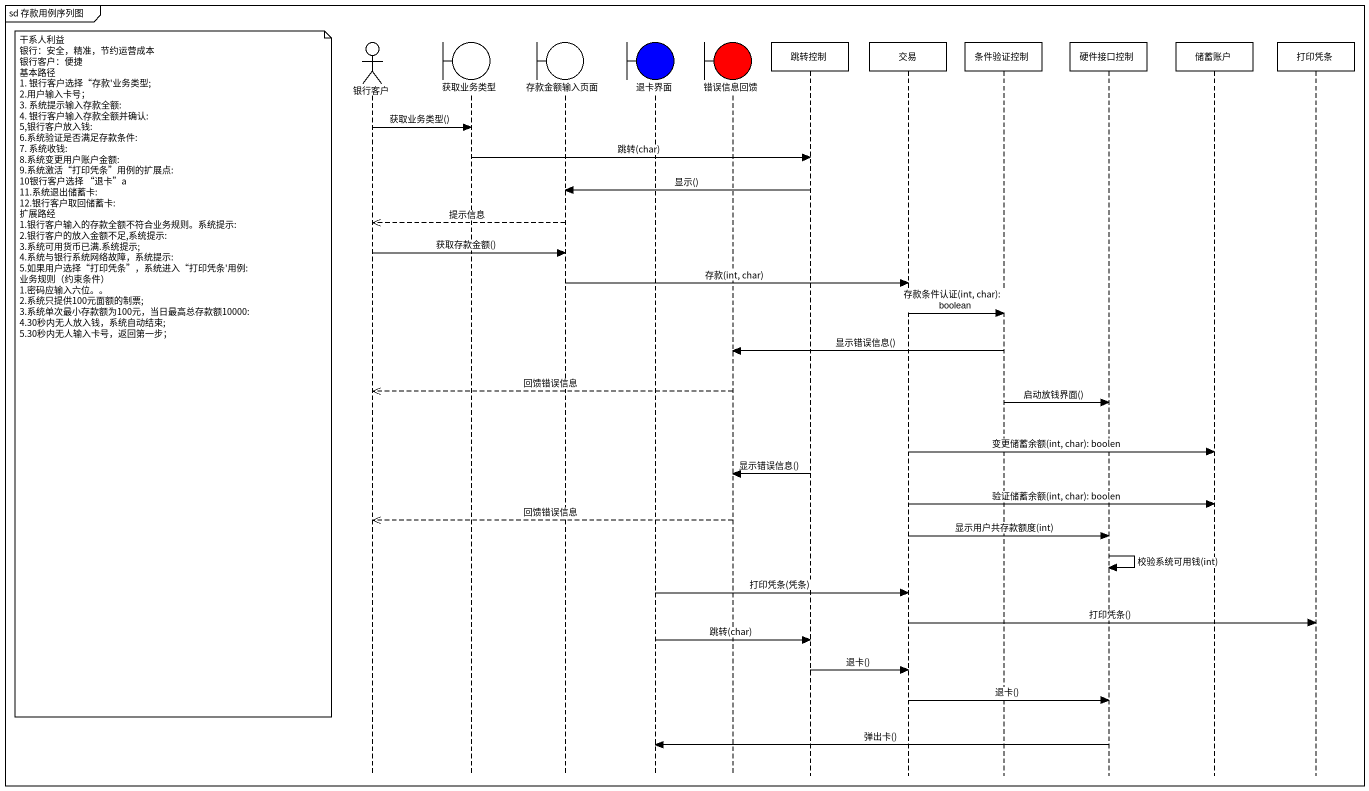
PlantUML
@startuml
mainframe sd 存款用例序列图
hide footbox
actor 银行客户
boundary 获取业务类型
boundary 存款金额输入页面
boundary 退卡界面 #0000FF
boundary 错误信息回馈 #FF0000
participant 跳转控制
participant 交易
participant 条件验证控制
participant 硬件接口控制
participant 储蓄账户
participant 打印凭条

银行客户 -> 获取业务类型 : 获取业务类型()
获取业务类型 -> 跳转控制 : 跳转(char)
跳转控制 -> 存款金额输入页面 : 显示()
存款金额输入页面 -->> 银行客户 : 提示信息
银行客户 -> 存款金额输入页面 : 获取存款金额()
存款金额输入页面 -> 交易 : 存款(int, char)
交易 -> 条件验证控制 : 存款条件认证(int, char): boolean
条件验证控制 -> 错误信息回馈 : 显示错误信息()
note left of 银行客户
  干系人利益
  银行：安全，精准，节约运营成本
  银行客户：便捷
  基本路径
  1. 银行客户选择“存款'业务类型;
  2.用户输入卡号；
  3. 系统提示输入存款全额:
  4. 银行客户输入存款全额并确认:
  5,银行客户放入钱:
  6.系统验证是否满足存款条件:
  7. 系统收钱:
  8.系统变更用户账户金额:
  9.系统激活“打印凭条”用例的扩展点:
  10银行客户选择 “退卡”a
  11.系统退出储蓄卡:
  12.银行客户取回储蓄卡:
  扩展路经
  1.银行客户输入的存款全额不符合业务规则。系统提示:
  2.银行客户的放入金额不足,系统提示:
  3.系统可用货币已满.系统提示;
  4.系统与银行系统网络故障，系统提示:
  5.如果用户选择“打印凭条”，系统进入“打印凭条'用例:
  业务规则（约束条件）
  1.密码应输入六位。。
  2.系统只提供100元面额的制票;
  3.系统单次最小存款额为100元，当日最高总存款额10000:
  4.30秒内无人放入钱，系统自动结束;
  5.30秒内无人输入卡号，返回第一步；
end note
错误信息回馈 -->> 银行客户 : 回馈错误信息
条件验证控制 -> 硬件接口控制 : 启动放钱界面()
交易 -> 储蓄账户 : 变更储蓄余额(int, char): boolen
跳转控制 -> 错误信息回馈 : 显示错误信息()
交易 -> 储蓄账户 : 验证储蓄余额(int, char): boolen
错误信息回馈 -->> 银行客户 : 回馈错误信息
交易 -> 硬件接口控制 : 显示用户共存款额度(int)
硬件接口控制 -> 硬件接口控制 : 校验系统可用钱(int)
退卡界面 -> 交易 : 打印凭条(凭条)
交易 -> 打印凭条 : 打印凭条()
退卡界面 -> 跳转控制 : 跳转(char)
跳转控制 -> 交易 : 退卡()
交易 -> 硬件接口控制 : 退卡()
硬件接口控制 -> 退卡界面 : 弹出卡()
@enduml
